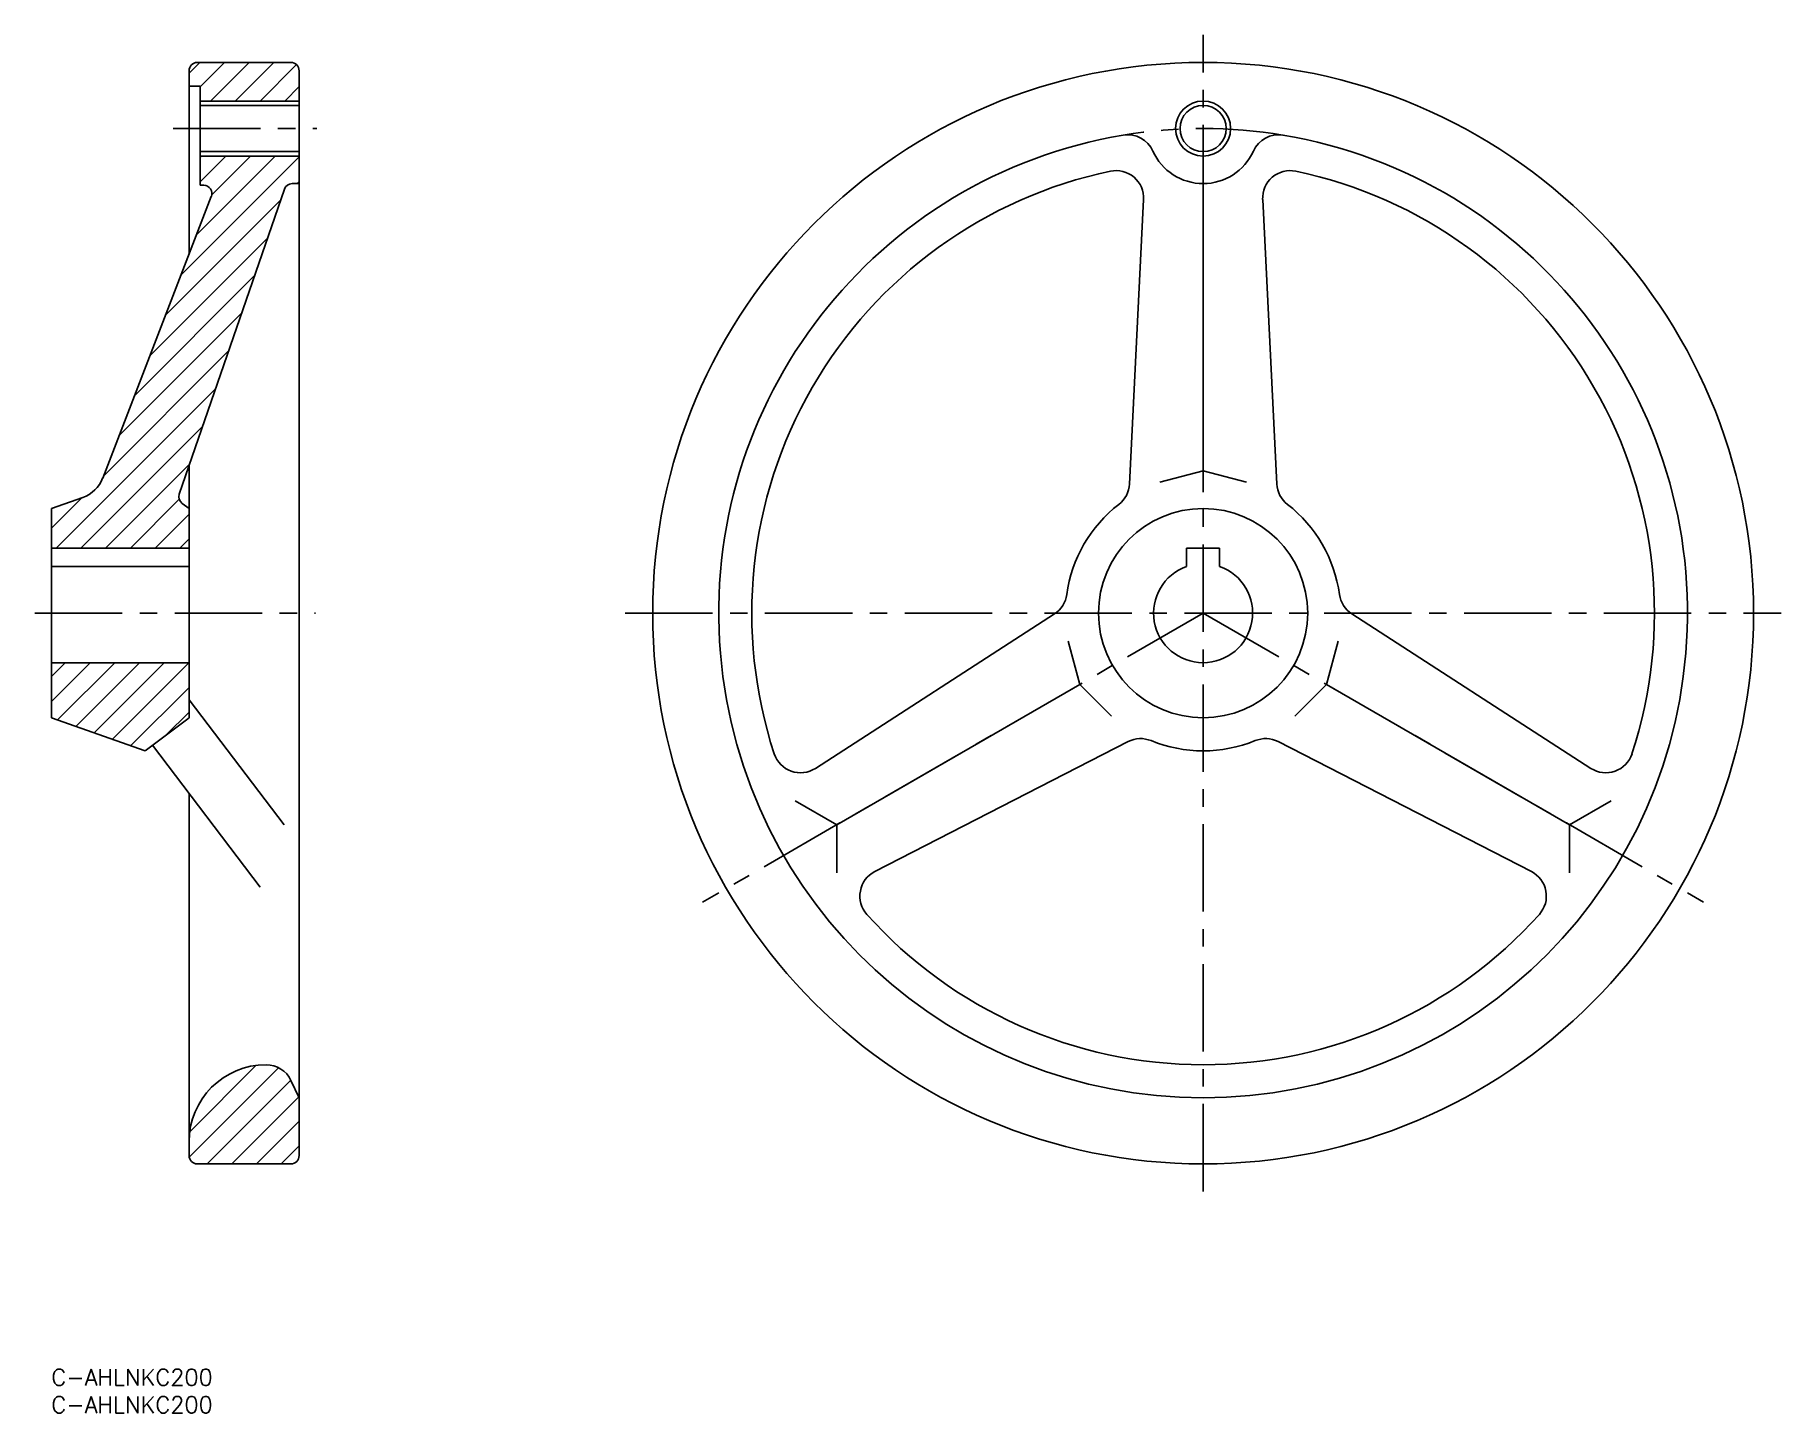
# Model space of a CAD drawing. Extents: x -3 to 314, y -8 to 242.
import ezdxf

# ---------------------------------------------------------------- set-up
doc = ezdxf.new("R2010")
doc.units = 0
doc.header["$LTSCALE"] = 0.5
doc.linetypes.add('CENTER', pattern=[50.8, 31.75, -6.35, 6.35, -6.35])
doc.layers.get('0').update_dxf_attribs({"linetype": 'CONTINUOUS'})
doc.layers.add('CENTER', color=1, linetype='CENTER')
doc.styles.get("Standard").update_dxf_attribs({"font": 'txt.shx', "height": 3, "bigfont": 'bigfont.shx'})

# ---------------------------------------------------------------- blocks, each defined once
blk = doc.blocks.new('*U13')
at = {"color": 7, "linetype": 'CONTINUOUS'}
blk.add_text('C-AHLNKC200', height=3, dxfattribs=at).set_placement((0, -3))
blk = doc.blocks.new('*U14')
at = {"color": 7, "linetype": 'CONTINUOUS'}
blk.add_text('C-AHLNKC200', height=3, dxfattribs=at).set_placement((0, -8))

msp = doc.modelspace()

# ---------------------------------------------------------------- linework, layer by layer
at = {"color": 3, "linetype": 'CONTINUOUS'}
for p, q in [((25, 235.31), (26.94, 237.25)), ((27, 232.82), (31.43, 237.25)), ((28.92, 230.25), (35.92, 237.25)), ((33.41, 230.25), (40.41, 237.25)), ((37.9, 230.25), (44.51, 236.86)), ((42.39, 230.25), (45, 232.86)), ((27, 230.25), (45, 230.25)), ((23.57, 198.68), (45, 220.11)), ((26.39, 205.99), (40.64, 220.25)), ((27, 220.25), (45, 220.25)), ((27, 220.08), (27.17, 220.25)), ((27, 215.59), (31.66, 220.25)), ((29.14, 213.24), (36.15, 220.25)), ((44.62, 215.25), (45, 215.62)), ((20.74, 191.37), (41.65, 212.28)), ((17.92, 184.05), (39.29, 205.42)), ((15.09, 176.74), (36.92, 198.57)), ((12.27, 169.42), (34.56, 191.71)), ((9.44, 162.11), (32.19, 184.86)), ((0.87, 149.05), (29.83, 178)), ((5.36, 149.05), (27.47, 171.15)), ((9.85, 149.05), (25.1, 164.3)), ((0, 152.66), (5.53, 158.2)), ((14.34, 149.05), (23.22, 157.92)), ((18.83, 149.05), (25, 155.21)), ((23.32, 149.05), (25, 150.72)), ((0, 125.72), (2.52, 128.25)), ((0, 121.23), (7.01, 128.25)), ((1.11, 117.85), (11.5, 128.25)), ((4.43, 116.68), (15.99, 128.25)), ((7.75, 115.51), (20.48, 128.25)), ((11.07, 114.34), (24.97, 128.25)), ((14.39, 113.17), (25, 123.78)), ((20.81, 115.1), (25, 119.29)), ((25.02, 38.49), (41.24, 54.71)), ((25.12, 43.08), (37.16, 55.12)), ((28.27, 37.25), (43.48, 52.46)), ((32.76, 37.25), (44.92, 49.41)), ((37.25, 37.25), (45, 45)), ((41.74, 37.25), (45, 40.51))]:
    msp.add_line(p, q, dxfattribs=at)
at = {"color": 7, "linetype": 'CONTINUOUS'}
for p, q in [((25, 202.4), (25, 235.75)), ((26.5, 237.25), (43.5, 237.25)), ((45, 235.75), (45, 38.75)), ((25, 232.94), (27, 232.94)), ((27, 214.94), (27, 232.94)), ((27, 229.43), (45, 229.43)), ((27, 221.06), (45, 221.06)), ((9.31, 161.76), (29.05, 212.9)), ((23.23, 158.87), (42.33, 214.23)), ((27, 214.94), (27.66, 214.94)), ((45, 215.25), (43.74, 215.25)), ((209.24, 215.25), (209.24, 163.12)), ((198.43, 212.36), (195.85, 160.7)), ((220.06, 212.36), (222.64, 160.7)), ((25, 118.25), (25, 164)), ((209.24, 163.12), (201.36, 161.01)), ((209.24, 163.12), (217.13, 161.01)), ((0, 156.25), (5.71, 158.26)), ((0, 156.25), (0, 118.25)), ((23.75, 157.18), (25, 156.25)), ((25, 156.25), (25, 118.25)), ((0, 149.05), (25, 149.05)), ((206.24, 149.05), (206.24, 145.73)), ((209.24, 149.05), (206.24, 149.05)), ((209.24, 149.05), (212.24, 149.05)), ((212.24, 149.05), (212.24, 145.73)), ((0, 145.73), (25, 145.73)), ((138.79, 109.06), (182.24, 137.12)), ((279.7, 109.06), (236.25, 137.12)), ((186.84, 124.31), (184.72, 132.19)), ((231.65, 124.31), (233.77, 132.19)), ((0, 128.25), (25, 128.25)), ((186.84, 124.31), (142.67, 98.81)), ((186.84, 124.31), (192.61, 118.54)), ((231.65, 124.31), (225.88, 118.54)), ((231.65, 124.31), (275.82, 98.81)), ((25, 121.52), (42.29, 98.81)), ((0, 118.25), (17, 112.25)), ((17, 112.25), (25, 118.25)), ((37.94, 87.49), (18.35, 113.25)), ((149.6, 90.33), (195.63, 113.92)), ((268.89, 90.33), (222.86, 113.92)), ((25, 38.75), (25, 104.51)), ((142.67, 98.81), (135.12, 103.16)), ((275.82, 98.81), (283.37, 103.16)), ((142.67, 98.81), (142.67, 90.09)), ((275.82, 98.81), (275.82, 90.09)), ((45, 49.25), (43.52, 52.38)), ((43.5, 37.25), (26.5, 37.25))]:
    msp.add_line(p, q, dxfattribs=at)
for centre, radius in [((209.24, 137.25), 100), ((209.24, 225.25), 4.19), ((209.24, 137.25), 19)]:
    msp.add_circle(centre, radius, dxfattribs=at)
at = {"color": 3, "linetype": 'CONTINUOUS'}
msp.add_circle((209.24, 225.25), 5, dxfattribs=at)
at = {"color": 7, "linetype": 'CONTINUOUS'}
for centre, radius, start, end in [((26.5, 235.75), 1.5, 90, 180), ((43.5, 235.75), 1.5, 0, 90), ((209.24, 137.25), 88, 99.4919, 80.5081), ((195.56, 219.11), 5, 24.1477, 99.4919), ((222.93, 219.11), 5, 80.5081, 155.8523), ((209.24, 225.25), 10, 204.1477, 335.8523), ((209.24, 137.25), 82, 101.8466, 198.1534), ((193.44, 212.61), 5, 357.1392, 101.8466), ((225.05, 212.61), 5, 78.1534, 182.8608), ((209.24, 137.25), 82, 341.8466, 78.1534), ((27.66, 213.44), 1.5, 338.8875, 90), ((43.74, 213.75), 1.5, 90, 160.9701), ((3.71, 163.92), 6, 289.44, 338.8875), ((24.65, 158.38), 1.5, 160.9701, 233.1301), ((190.86, 160.95), 5, 307.8039, 357.1392), ((227.63, 160.95), 5, 182.8608, 232.1961), ((209.24, 137.25), 25, 127.8039, 172.1961), ((209.24, 137.25), 25, 7.8039, 52.1961), ((209.24, 137.25), 9, 109.4712, 70.5288), ((179.52, 141.32), 5, 302.8608, 352.1961), ((238.97, 141.32), 5, 187.8039, 237.1392), ((197.91, 109.47), 5, 67.8039, 117.1392), ((220.58, 109.47), 5, 62.8608, 112.1961), ((136.08, 113.26), 5, 198.1534, 302.8608), ((209.24, 137.25), 25, 247.8039, 292.1961), ((282.41, 113.26), 5, 237.1392, 341.8466), ((151.88, 85.88), 5, 117.1392, 221.8466), ((266.6, 85.88), 5, 318.1534, 62.8608), ((209.24, 137.25), 82, 221.8466, 318.1534), ((39, 41.25), 14, 90, 180), ((39, 50.25), 5, 25.2527, 90), ((26.5, 38.75), 1.5, 180, 270), ((43.5, 38.75), 1.5, 270, 0)]:
    msp.add_arc(centre, radius, start, end, dxfattribs=at)
at = {"layer": 'CENTER', "color": 1, "linetype": 'CENTER'}
for p, q in [((209.24, 32.25), (209.24, 242.25)), ((22.09, 225.25), (48.2, 225.25)), ((-3, 137.25), (48, 137.25)), ((104.24, 137.25), (314.24, 137.25)), ((209.24, 137.25), (118.31, 84.75)), ((209.24, 137.25), (300.18, 84.75))]:
    msp.add_line(p, q, dxfattribs=at)
msp.add_arc((209.24, 137.25), 88, 80.5081, 99.4919, dxfattribs=at)

# ---------------------------------------------------------------- block references
at = {"color": 7, "linetype": 'CONTINUOUS'}
for name in ['*U13', '*U14']:
    msp.add_blockref(name, (0, 0), dxfattribs=at)

doc.saveas('drawing.dxf')
